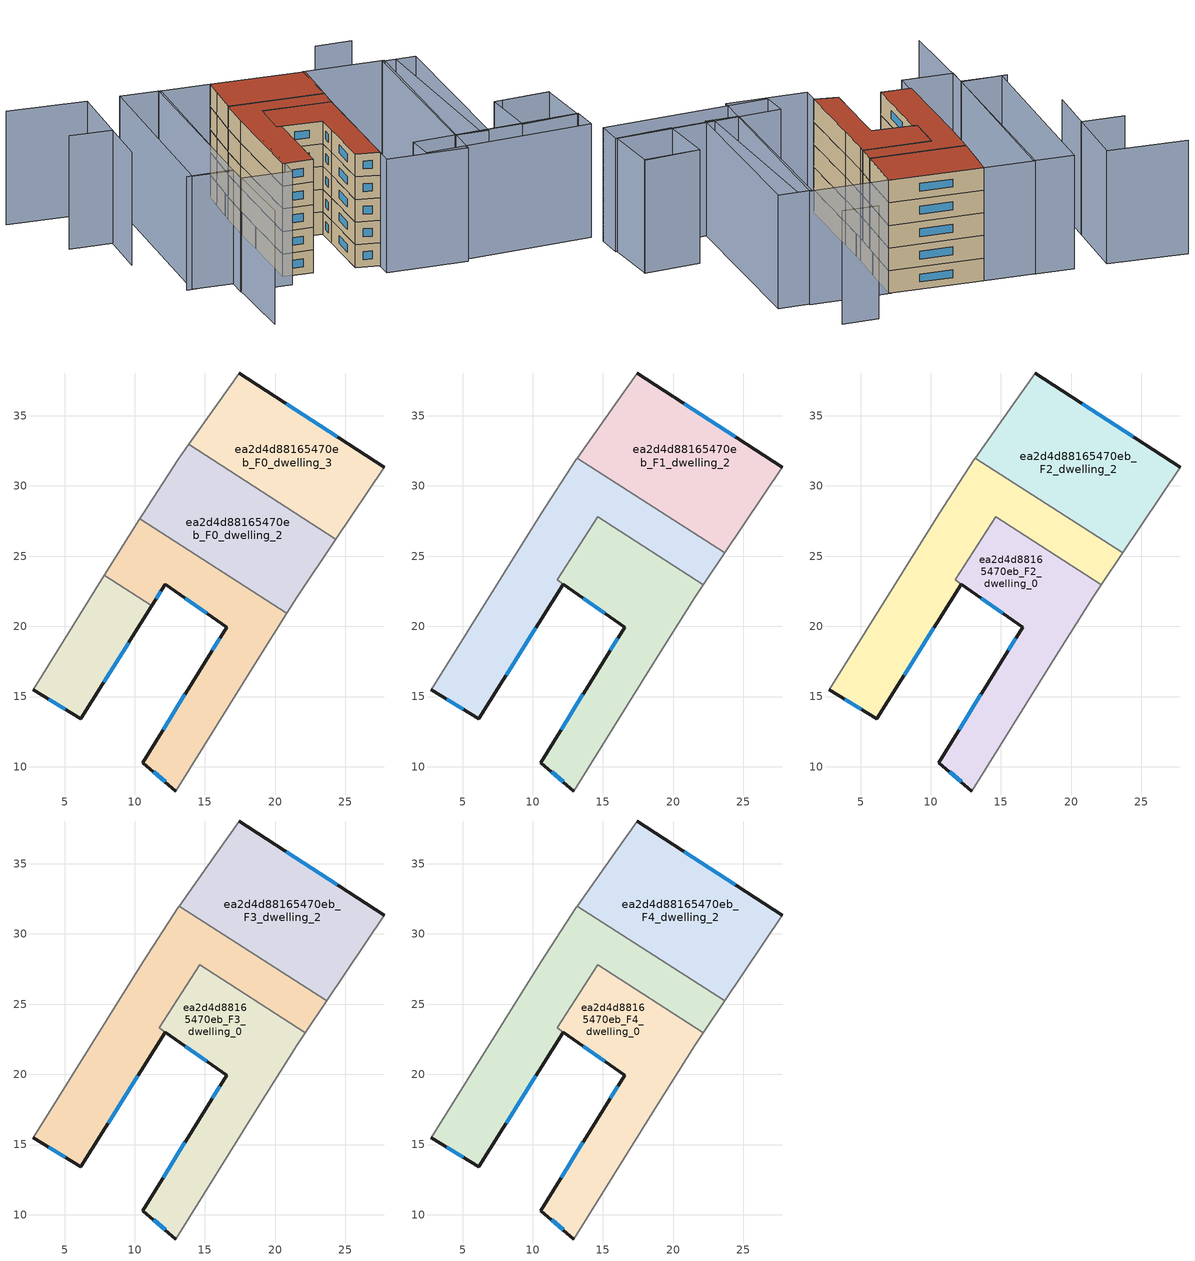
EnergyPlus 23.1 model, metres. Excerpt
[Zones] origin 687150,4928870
ea2d4d88165470eb_F0_dwelling_0
 floor ground (EU_floor_Construction): 11.21,21.46 6.14,13.41 2.78,15.48 7.84,23.63 z0
 wall outside (EU_wall_Construction): 2.78,15.48 6.14,13.41 11.21,21.46 z0:3
 wall adiabatic (EU_wall_Construction): 7.84,23.63 2.78,15.48 z0:3
 wall to ea2d4d88165470eb_F0_dwelling_1 (EU_wall_Construction): 11.21,21.46 7.84,23.63 z0:3
 window (EU_Window_Construction): 7.79,16.03 9.56,18.84 / 3.87,14.81 5.05,14.08 z0.98:2.02
ea2d4d88165470eb_F0_dwelling_1
 floor ground (EU_floor_Construction): 20.82,20.92 18.73,17.59 12.92,8.27 10.58,10.3 15.02,17.48 16.54,19.95 12.18,23.01 11.21,21.46 7.84,23.63 10.34,27.66 z0
 wall outside (EU_wall_Construction): 11.21,21.46 12.18,23.01 16.54,19.95 15.02,17.48 10.58,10.3 12.92,8.27 z0:3
 wall adiabatic (EU_wall_Construction): 10.34,27.66 7.84,23.63 / 12.92,8.27 18.73,17.59 20.82,20.92 z0:3
 wall to ea2d4d88165470eb_F0_dwelling_2 (EU_wall_Construction): 20.82,20.92 10.34,27.66 z0:3
 window (EU_Window_Construction): 11.34,9.64 12.16,8.93 / 13.58,15.14 12.03,12.63 / 16.05,19.15 15.52,18.28 / 13.6,22.01 15.13,20.94 / 11.53,21.96 11.87,22.5 z0.98:2.02
 roof outside (EU_roof_Construction): 16.54,19.95 11.74,23.33 13.31,25.76 11.74,23.32 z3
ea2d4d88165470eb_F0_dwelling_2
 floor ground (EU_floor_Construction): 24.33,26.22 21.56,22.11 20.82,20.92 10.34,27.66 10.56,28 13.11,31.9 13.86,32.96 z0
 wall adiabatic (EU_wall_Construction): 13.86,32.96 13.11,31.9 10.56,28 10.34,27.66 / 20.82,20.92 21.56,22.11 24.33,26.22 z0:3
 wall to ea2d4d88165470eb_F0_dwelling_3 (EU_wall_Construction): 24.33,26.22 13.86,32.96 z0:3
ea2d4d88165470eb_F0_dwelling_3
 floor ground (EU_floor_Construction): 27.77,31.34 24.33,26.22 13.86,32.96 15.89,35.84 17.44,38.05 z0
 wall outside (EU_wall_Construction): 27.77,31.34 17.44,38.05 z0:3
 wall adiabatic (EU_wall_Construction): 17.44,38.05 15.89,35.84 13.86,32.96 / 24.33,26.22 27.77,31.34 z0:3
 window (EU_Window_Construction): 24.41,33.52 20.8,35.87 z0.98:2.02
ea2d4d88165470eb_F1_dwelling_0
 floor to ea2d4d88165470eb_F0_dwelling_1 (EU_floor_Construction): 20.82,20.92 18.73,17.59 12.92,8.27 10.58,10.3 15.02,17.48 16.54,19.95 11.74,23.33 13.31,25.76 z3
 floor to ea2d4d88165470eb_F0_dwelling_2 (EU_floor_Construction): 22.14,22.96 21.56,22.11 20.82,20.92 13.31,25.76 14.62,27.8 z3
 wall outside (EU_wall_Construction): 12.19,23.01 16.54,19.95 15.02,17.48 10.58,10.3 12.92,8.27 z3:6
 wall adiabatic (EU_wall_Construction): 12.92,8.27 18.73,17.59 21.56,22.11 22.14,22.96 z3:6
 wall to ea2d4d88165470eb_F1_dwelling_1 (EU_wall_Construction): 22.14,22.96 14.62,27.8 11.74,23.33 12.19,23.01 z3:6
 window (EU_Window_Construction): 11.34,9.64 12.16,8.93 / 13.58,15.14 12.03,12.63 / 16.05,19.15 15.52,18.28 / 13.6,22.02 15.13,20.95 z3.98:5.02
ea2d4d88165470eb_F1_dwelling_1
 floor to ea2d4d88165470eb_F0_dwelling_0 (EU_floor_Construction): 11.21,21.46 6.14,13.41 2.77,15.48 7.84,23.63 z3
 floor to ea2d4d88165470eb_F0_dwelling_1 (EU_floor_Construction): 13.31,25.76 11.74,23.32 12.18,23.01 11.21,21.46 7.84,23.63 10.35,27.66 z3
 floor to ea2d4d88165470eb_F0_dwelling_2 (EU_floor_Construction): 23.67,25.24 22.14,22.96 14.62,27.8 13.31,25.76 10.35,27.66 10.55,28 13.11,31.9 13.18,31.99 z3
 wall outside (EU_wall_Construction): 2.78,15.48 6.14,13.41 12.18,23.01 z3:6
 wall adiabatic (EU_wall_Construction): 13.18,31.99 13.11,31.9 10.56,28 2.78,15.48 / 22.14,22.96 23.67,25.24 z3:6
 wall to ea2d4d88165470eb_F1_dwelling_2 (EU_wall_Construction): 23.67,25.24 13.18,31.99 z3:6
 window (EU_Window_Construction): 8.11,16.53 10.22,19.89 / 3.87,14.81 5.05,14.08 z3.98:5.02
ea2d4d88165470eb_F1_dwelling_2
 floor to ea2d4d88165470eb_F0_dwelling_2 (EU_floor_Construction): 24.33,26.22 23.67,25.24 13.18,31.99 13.86,32.96 z3
 floor to ea2d4d88165470eb_F0_dwelling_3 (EU_floor_Construction): 27.77,31.34 24.33,26.22 13.86,32.96 15.89,35.84 17.44,38.05 z3
 wall outside (EU_wall_Construction): 27.77,31.34 17.44,38.05 z3:6
 wall adiabatic (EU_wall_Construction): 17.44,38.05 15.89,35.84 13.18,31.99 / 23.67,25.24 27.77,31.34 z3:6
 window (EU_Window_Construction): 24.41,33.52 20.8,35.87 z3.98:5.02
ea2d4d88165470eb_F2_dwelling_0
 floor to ea2d4d88165470eb_F1_dwelling_0 (EU_floor_Construction): 22.14,22.96 21.56,22.11 18.73,17.59 12.92,8.27 10.58,10.3 15.02,17.48 16.54,19.95 11.74,23.33 14.62,27.8 z6
 wall outside (EU_wall_Construction): 12.19,23.01 16.54,19.95 15.02,17.48 10.58,10.3 12.92,8.27 z6:9
 wall adiabatic (EU_wall_Construction): 12.92,8.27 18.73,17.59 21.56,22.11 22.14,22.96 z6:9
 wall to ea2d4d88165470eb_F2_dwelling_1 (EU_wall_Construction): 22.14,22.96 14.62,27.8 11.74,23.33 12.19,23.01 z6:9
 window (EU_Window_Construction): 11.34,9.64 12.16,8.93 / 13.58,15.14 12.03,12.63 / 16.05,19.15 15.52,18.28 / 13.6,22.02 15.13,20.95 z6.98:8.02
ea2d4d88165470eb_F2_dwelling_1
 floor to ea2d4d88165470eb_F1_dwelling_1 (EU_floor_Construction): 23.67,25.24 22.14,22.96 14.62,27.8 11.74,23.32 12.18,23.01 6.14,13.41 2.77,15.48 10.55,28 13.11,31.9 13.18,31.99 z6
 wall outside (EU_wall_Construction): 2.78,15.48 6.14,13.41 12.18,23.01 z6:9
 wall adiabatic (EU_wall_Construction): 13.18,31.99 13.11,31.9 10.56,28 2.78,15.48 / 22.14,22.96 23.67,25.24 z6:9
 wall to ea2d4d88165470eb_F2_dwelling_2 (EU_wall_Construction): 23.67,25.24 13.18,31.99 z6:9
 window (EU_Window_Construction): 8.11,16.53 10.22,19.89 / 3.87,14.81 5.05,14.08 z6.98:8.02
ea2d4d88165470eb_F2_dwelling_2
 floor to ea2d4d88165470eb_F1_dwelling_2 (EU_floor_Construction): 27.77,31.34 23.67,25.24 13.18,31.99 15.89,35.84 17.44,38.05 z6
 wall outside (EU_wall_Construction): 27.77,31.34 17.44,38.05 z6:9
 wall adiabatic (EU_wall_Construction): 17.44,38.05 15.89,35.84 13.18,31.99 / 23.67,25.24 27.77,31.34 z6:9
 window (EU_Window_Construction): 24.41,33.52 20.8,35.87 z6.98:8.02
ea2d4d88165470eb_F3_dwelling_0
 floor to ea2d4d88165470eb_F2_dwelling_0 (EU_floor_Construction): 22.14,22.96 21.56,22.11 18.73,17.59 12.92,8.27 10.58,10.3 15.02,17.48 16.54,19.95 11.74,23.33 14.62,27.8 z9
 wall outside (EU_wall_Construction): 12.19,23.01 16.54,19.95 15.02,17.48 10.58,10.3 12.92,8.27 z9:12
 wall adiabatic (EU_wall_Construction): 12.92,8.27 18.73,17.59 21.56,22.11 22.14,22.96 z9:12
 wall to ea2d4d88165470eb_F3_dwelling_1 (EU_wall_Construction): 22.14,22.96 14.62,27.8 11.74,23.33 12.19,23.01 z9:12
 window (EU_Window_Construction): 11.34,9.64 12.16,8.93 / 13.58,15.14 12.03,12.63 / 16.05,19.15 15.52,18.28 / 13.6,22.02 15.13,20.95 z9.98:11.02
ea2d4d88165470eb_F3_dwelling_1
 floor to ea2d4d88165470eb_F2_dwelling_1 (EU_floor_Construction): 23.67,25.24 22.14,22.96 14.62,27.8 11.74,23.32 12.18,23.01 6.14,13.41 2.77,15.48 10.55,28 13.11,31.9 13.18,31.99 z9
 wall outside (EU_wall_Construction): 2.78,15.48 6.14,13.41 12.18,23.01 z9:12
 wall adiabatic (EU_wall_Construction): 13.18,31.99 13.11,31.9 10.56,28 2.78,15.48 / 22.14,22.96 23.67,25.24 z9:12
 wall to ea2d4d88165470eb_F3_dwelling_2 (EU_wall_Construction): 23.67,25.24 13.18,31.99 z9:12
 window (EU_Window_Construction): 8.11,16.53 10.22,19.89 / 3.87,14.81 5.05,14.08 z9.98:11.02
ea2d4d88165470eb_F3_dwelling_2
 floor to ea2d4d88165470eb_F2_dwelling_2 (EU_floor_Construction): 27.77,31.34 23.67,25.24 13.18,31.99 15.89,35.84 17.44,38.05 z9
 wall outside (EU_wall_Construction): 27.77,31.34 17.44,38.05 z9:12
 wall adiabatic (EU_wall_Construction): 17.44,38.05 15.89,35.84 13.18,31.99 / 23.67,25.24 27.77,31.34 z9:12
 window (EU_Window_Construction): 24.41,33.52 20.8,35.87 z9.98:11.02
ea2d4d88165470eb_F4_dwelling_0
 floor to ea2d4d88165470eb_F3_dwelling_0 (EU_floor_Construction): 22.14,22.96 21.56,22.11 18.73,17.59 12.92,8.27 10.58,10.3 15.02,17.48 16.54,19.95 11.74,23.33 14.62,27.8 z12
 wall outside (EU_wall_Construction): 12.19,23.01 16.54,19.95 15.02,17.48 10.58,10.3 12.92,8.27 z12:15
 wall adiabatic (EU_wall_Construction): 12.92,8.27 18.73,17.59 21.56,22.11 22.14,22.96 z12:15
 wall to ea2d4d88165470eb_F4_dwelling_1 (EU_wall_Construction): 22.14,22.96 14.62,27.8 11.74,23.33 12.19,23.01 z12:15
 window (EU_Window_Construction): 11.34,9.64 12.16,8.93 / 13.58,15.14 12.03,12.63 / 16.05,19.15 15.52,18.28 / 13.6,22.02 15.13,20.95 z12.98:14.02
 roof outside (EU_roof_Construction): 12.92,8.27 18.73,17.59 21.56,22.11 22.14,22.96 14.62,27.8 11.74,23.33 16.54,19.95 15.02,17.48 10.58,10.3 z15
ea2d4d88165470eb_F4_dwelling_1
 floor to ea2d4d88165470eb_F3_dwelling_1 (EU_floor_Construction): 23.67,25.24 22.14,22.96 14.62,27.8 11.74,23.32 12.18,23.01 6.14,13.41 2.77,15.48 10.55,28 13.11,31.9 13.18,31.99 z12
 wall outside (EU_wall_Construction): 2.78,15.48 6.14,13.41 12.18,23.01 z12:15
 wall adiabatic (EU_wall_Construction): 13.18,31.99 13.11,31.9 10.56,28 2.78,15.48 / 22.14,22.96 23.67,25.24 z12:15
 wall to ea2d4d88165470eb_F4_dwelling_2 (EU_wall_Construction): 23.67,25.24 13.18,31.99 z12:15
 window (EU_Window_Construction): 8.11,16.53 10.22,19.89 / 3.87,14.81 5.05,14.08 z12.98:14.02
 roof outside (EU_roof_Construction): 22.14,22.96 23.67,25.24 13.18,31.99 13.11,31.9 10.56,28 2.78,15.48 6.14,13.41 12.18,23.01 11.74,23.32 14.62,27.8 z15
ea2d4d88165470eb_F4_dwelling_2
 floor to ea2d4d88165470eb_F3_dwelling_2 (EU_floor_Construction): 27.77,31.34 23.67,25.24 13.18,31.99 15.89,35.84 17.44,38.05 z12
 wall outside (EU_wall_Construction): 27.77,31.34 17.44,38.05 z12:15
 wall adiabatic (EU_wall_Construction): 17.44,38.05 15.89,35.84 13.18,31.99 / 23.67,25.24 27.77,31.34 z12:15
 window (EU_Window_Construction): 24.41,33.52 20.8,35.87 z12.98:14.02
 roof outside (EU_roof_Construction): 23.67,25.24 27.77,31.34 17.44,38.05 15.89,35.84 13.18,31.99 z15
shading: 31.56,-0.22 25.81,2.86 / 25.81,2.86 37.61,24.9 / 40.91,3.75 35.26,6.57 / -4.75,52.51 3.96,46.69 / 3.96,46.69 -5.61,32.37 / 38.97,32.86 34.91,35.35 / -7.78,22.21 -2.56,19.1 / -2.56,19.1 -9.74,7.01 / -6.18,41.6 -1.52,38.49 / 35.93,-6.56 16.23,3.69 / 16.23,3.69 17.97,7.03 / 17.97,7.03 37.67,-3.22 / 37.67,-3.22 35.93,-6.56 / 40.95,3.83 37.48,-3.25 / 37.48,-3.25 30.79,0.03 / 30.79,0.03 34.26,7.11 / 34.26,7.11 40.95,3.83 / 22.87,4.35 36.12,25.92 / 36.12,25.92 39.89,23.6 / 39.89,23.6 26.64,2.04 / 26.64,2.04 22.87,4.35 / 11.66,6.29 27.47,31.53 / 27.47,31.53 36.47,25.89 / 36.47,25.89 20.66,0.65 / 20.66,0.65 11.66,6.29 / -4.1,16.68 11.83,41.69 / 11.83,41.69 17.47,38.1 / 17.47,38.1 1.54,13.09 / 1.54,13.09 -4.1,16.68 / 7.57,44.46 12.04,41.56 / 12.04,41.56 -2.71,18.87 / -2.71,18.87 -7.17,21.77 / -7.17,21.77 7.57,44.46 z0:15
[Building]
EU S2 Campaign: North Axis=0; Terrain=City; Solar Distribution=FullExterior
[Site:Location]
Bologna: Latitude=44.5; Longitude=11.25; Time Zone=1; Elevation=37
[SizingPeriod:WeatherFileDays]
AnnualSizingPeriod: Begin Month=1; Begin Day of Month=1; End Month=12; End Day of Month=31; Day of Week for Start Day=Monday; Use Weather File Daylight Saving Period=No; Use Weather File Rain and Snow Indicators=No
[MATERIAL]
EU_InternalMass_Material: Roughness=MediumRough; Thickness=0.1; Conductivity=1; Density=1800; Specific Heat=900; Thermal Absorptance=0.9; Solar Absorptance=0.7; Visible Absorptance=0.7
[MATERIAL:NOMASS] Roughness=MediumRough; Thermal Absorptance=0.9; Solar Absorptance=0.7; Visible Absorptance=0.7
Name | Thermal Resistance
EU_wall_NoMass | 0.905828
EU_roof_NoMass | 0.37593
EU_floor_NoMass | 0.67114
[WINDOWMATERIAL:SIMPLEGLAZINGSYSTEM]
EU_Window_SimpleGlazing: UFactor=4.52486; Solar Heat Gain Coefficient=0.85; Visible Transmittance=0.85
[CONSTRUCTION]
EU_wall_Construction: EU_wall_NoMass
EU_roof_Construction: EU_roof_NoMass
EU_floor_Construction: EU_floor_NoMass
EU_InternalMass_Construction: EU_InternalMass_Material
EU_Window_Construction: EU_Window_SimpleGlazing
[ZONE] Type=1; Multiplier=1; Ceiling Height=autocalculate; Floor Area=autocalculate; Part of Total Floor Area=Yes
Name | Volume
ea2d4d88165470eb_F0_dwelling_0 | 114.05
ea2d4d88165470eb_F1_dwelling_0 | 253.834
ea2d4d88165470eb_F2_dwelling_0; ea2d4d88165470eb_F3_dwelling_0; ea2d4d88165470eb_F4_dwelling_0 | 253.833
ea2d4d88165470eb_F0_dwelling_1 | 241.551
ea2d4d88165470eb_F1_dwelling_1 | 294.954
ea2d4d88165470eb_F2_dwelling_1; ea2d4d88165470eb_F3_dwelling_1; ea2d4d88165470eb_F4_dwelling_1 | 294.961
ea2d4d88165470eb_F0_dwelling_2 | 237.559
ea2d4d88165470eb_F1_dwelling_2 | 274.403
ea2d4d88165470eb_F2_dwelling_2; ea2d4d88165470eb_F3_dwelling_2; ea2d4d88165470eb_F4_dwelling_2 | 274.408
ea2d4d88165470eb_F0_dwelling_3 | 230.088
[INTERNALMASS] Construction=EU_InternalMass_Construction
Name | Zone or ZoneList | Surface Area
ea2d4d88165470eb_F0_dwelling_0_EU_InternalMass | ea2d4d88165470eb_F0_dwelling_0 | 38.0166
ea2d4d88165470eb_F0_dwelling_1_EU_InternalMass | ea2d4d88165470eb_F0_dwelling_1 | 80.5162
ea2d4d88165470eb_F0_dwelling_2_EU_InternalMass | ea2d4d88165470eb_F0_dwelling_2 | 79.1871
ea2d4d88165470eb_F0_dwelling_3_EU_InternalMass | ea2d4d88165470eb_F0_dwelling_3 | 76.6971
ea2d4d88165470eb_F1_dwelling_0_EU_InternalMass | ea2d4d88165470eb_F1_dwelling_0 | 84.6261
ea2d4d88165470eb_F1_dwelling_1_EU_InternalMass | ea2d4d88165470eb_F1_dwelling_1 | 98.3203
ea2d4d88165470eb_F1_dwelling_2_EU_InternalMass | ea2d4d88165470eb_F1_dwelling_2 | 91.4675
ea2d4d88165470eb_F2_dwelling_0_EU_InternalMass | ea2d4d88165470eb_F2_dwelling_0 | 84.6261
ea2d4d88165470eb_F2_dwelling_1_EU_InternalMass | ea2d4d88165470eb_F2_dwelling_1 | 98.3203
ea2d4d88165470eb_F2_dwelling_2_EU_InternalMass | ea2d4d88165470eb_F2_dwelling_2 | 91.4675
ea2d4d88165470eb_F3_dwelling_0_EU_InternalMass | ea2d4d88165470eb_F3_dwelling_0 | 84.6261
ea2d4d88165470eb_F3_dwelling_1_EU_InternalMass | ea2d4d88165470eb_F3_dwelling_1 | 98.3203
ea2d4d88165470eb_F3_dwelling_2_EU_InternalMass | ea2d4d88165470eb_F3_dwelling_2 | 91.4675
ea2d4d88165470eb_F4_dwelling_0_EU_InternalMass | ea2d4d88165470eb_F4_dwelling_0 | 84.6261
ea2d4d88165470eb_F4_dwelling_1_EU_InternalMass | ea2d4d88165470eb_F4_dwelling_1 | 98.3203
ea2d4d88165470eb_F4_dwelling_2_EU_InternalMass | ea2d4d88165470eb_F4_dwelling_2 | 91.4675
[OTHEREQUIPMENT] Fuel Type=Electricity; Design Level Calculation Method=Watts/Area; Power per Zone Floor Area=1; Fraction Latent=0; Fraction Radiant=0; Fraction Lost=0; Carbon Dioxide Generation Rate=0; EndUse Subcategory=EU_Step8_InternalGains
Name | Zone or ZoneList or Space or SpaceList | Schedule
EU_Step8_InternalGain_ea2d4d88165470eb_F0_dwelling_0_f000 | ea2d4d88165470eb_F0_dwelling_0 | EU_Step8_GainSchedule_ea2d4d88165470eb_F0_dwelling_0_f000
EU_Step8_InternalGain_ea2d4d88165470eb_F0_dwelling_1_f000 | ea2d4d88165470eb_F0_dwelling_1 | EU_Step8_GainSchedule_ea2d4d88165470eb_F0_dwelling_1_f000
EU_Step8_InternalGain_ea2d4d88165470eb_F0_dwelling_2_f000 | ea2d4d88165470eb_F0_dwelling_2 | EU_Step8_GainSchedule_ea2d4d88165470eb_F0_dwelling_2_f000
EU_Step8_InternalGain_ea2d4d88165470eb_F0_dwelling_3_f000 | ea2d4d88165470eb_F0_dwelling_3 | EU_Step8_GainSchedule_ea2d4d88165470eb_F0_dwelling_3_f000
EU_Step8_InternalGain_ea2d4d88165470eb_F1_dwelling_0_f000 | ea2d4d88165470eb_F1_dwelling_0 | EU_Step8_GainSchedule_ea2d4d88165470eb_F1_dwelling_0_f000
EU_Step8_InternalGain_ea2d4d88165470eb_F1_dwelling_1_f000 | ea2d4d88165470eb_F1_dwelling_1 | EU_Step8_GainSchedule_ea2d4d88165470eb_F1_dwelling_1_f000
EU_Step8_InternalGain_ea2d4d88165470eb_F1_dwelling_2_f000 | ea2d4d88165470eb_F1_dwelling_2 | EU_Step8_GainSchedule_ea2d4d88165470eb_F1_dwelling_2_f000
EU_Step8_InternalGain_ea2d4d88165470eb_F2_dwelling_0_f000 | ea2d4d88165470eb_F2_dwelling_0 | EU_Step8_GainSchedule_ea2d4d88165470eb_F2_dwelling_0_f000
EU_Step8_InternalGain_ea2d4d88165470eb_F2_dwelling_1_f000 | ea2d4d88165470eb_F2_dwelling_1 | EU_Step8_GainSchedule_ea2d4d88165470eb_F2_dwelling_1_f000
EU_Step8_InternalGain_ea2d4d88165470eb_F2_dwelling_2_f000 | ea2d4d88165470eb_F2_dwelling_2 | EU_Step8_GainSchedule_ea2d4d88165470eb_F2_dwelling_2_f000
EU_Step8_InternalGain_ea2d4d88165470eb_F3_dwelling_0_f000 | ea2d4d88165470eb_F3_dwelling_0 | EU_Step8_GainSchedule_ea2d4d88165470eb_F3_dwelling_0_f000
EU_Step8_InternalGain_ea2d4d88165470eb_F3_dwelling_1_f000 | ea2d4d88165470eb_F3_dwelling_1 | EU_Step8_GainSchedule_ea2d4d88165470eb_F3_dwelling_1_f000
EU_Step8_InternalGain_ea2d4d88165470eb_F3_dwelling_2_f000 | ea2d4d88165470eb_F3_dwelling_2 | EU_Step8_GainSchedule_ea2d4d88165470eb_F3_dwelling_2_f000
EU_Step8_InternalGain_ea2d4d88165470eb_F4_dwelling_0_f000 | ea2d4d88165470eb_F4_dwelling_0 | EU_Step8_GainSchedule_ea2d4d88165470eb_F4_dwelling_0_f000
EU_Step8_InternalGain_ea2d4d88165470eb_F4_dwelling_1_f000 | ea2d4d88165470eb_F4_dwelling_1 | EU_Step8_GainSchedule_ea2d4d88165470eb_F4_dwelling_1_f000
EU_Step8_InternalGain_ea2d4d88165470eb_F4_dwelling_2_f000 | ea2d4d88165470eb_F4_dwelling_2 | EU_Step8_GainSchedule_ea2d4d88165470eb_F4_dwelling_2_f000
[ZONEVENTILATION:DESIGNFLOWRATE] Schedule=EU_AlwaysOn; Design Flow Rate Calculation Method=AirChanges/Hour; Air Changes per Hour=0.73129; Ventilation Type=Natural; Fan Pressure Rise=0; Fan Total Efficiency=1; Constant Term Coefficient=1; Temperature Term Coefficient=0; Velocity Term Coefficient=0; Velocity Squared Term Coefficient=0; Minimum Indoor Temperature=-100; Maximum Indoor Temperature=100; Delta Temperature=-100; Minimum Outdoor Temperature=-100; Maximum Outdoor Temperature=100; Maximum Wind Speed=40
Name | Zone or ZoneList or Space or SpaceList
EU_ConstantAir_ea2d4d88165470eb_F0_dwelling_0 | ea2d4d88165470eb_F0_dwelling_0
EU_ConstantAir_ea2d4d88165470eb_F0_dwelling_1 | ea2d4d88165470eb_F0_dwelling_1
EU_ConstantAir_ea2d4d88165470eb_F0_dwelling_2 | ea2d4d88165470eb_F0_dwelling_2
EU_ConstantAir_ea2d4d88165470eb_F0_dwelling_3 | ea2d4d88165470eb_F0_dwelling_3
EU_ConstantAir_ea2d4d88165470eb_F1_dwelling_0 | ea2d4d88165470eb_F1_dwelling_0
EU_ConstantAir_ea2d4d88165470eb_F1_dwelling_1 | ea2d4d88165470eb_F1_dwelling_1
EU_ConstantAir_ea2d4d88165470eb_F1_dwelling_2 | ea2d4d88165470eb_F1_dwelling_2
EU_ConstantAir_ea2d4d88165470eb_F2_dwelling_0 | ea2d4d88165470eb_F2_dwelling_0
EU_ConstantAir_ea2d4d88165470eb_F2_dwelling_1 | ea2d4d88165470eb_F2_dwelling_1
EU_ConstantAir_ea2d4d88165470eb_F2_dwelling_2 | ea2d4d88165470eb_F2_dwelling_2
EU_ConstantAir_ea2d4d88165470eb_F3_dwelling_0 | ea2d4d88165470eb_F3_dwelling_0
EU_ConstantAir_ea2d4d88165470eb_F3_dwelling_1 | ea2d4d88165470eb_F3_dwelling_1
EU_ConstantAir_ea2d4d88165470eb_F3_dwelling_2 | ea2d4d88165470eb_F3_dwelling_2
EU_ConstantAir_ea2d4d88165470eb_F4_dwelling_0 | ea2d4d88165470eb_F4_dwelling_0
EU_ConstantAir_ea2d4d88165470eb_F4_dwelling_1 | ea2d4d88165470eb_F4_dwelling_1
EU_ConstantAir_ea2d4d88165470eb_F4_dwelling_2 | ea2d4d88165470eb_F4_dwelling_2
[HVACTEMPLATE:THERMOSTAT] Constant Heating Setpoint=20; Constant Cooling Setpoint=50
EU_HeatOnly_ea2d4d88165470eb_F0_dwelling_0; EU_HeatOnly_ea2d4d88165470eb_F0_dwelling_1; EU_HeatOnly_ea2d4d88165470eb_F0_dwelling_2; EU_HeatOnly_ea2d4d88165470eb_F0_dwelling_3; EU_HeatOnly_ea2d4d88165470eb_F1_dwelling_0; EU_HeatOnly_ea2d4d88165470eb_F1_dwelling_1; EU_HeatOnly_ea2d4d88165470eb_F1_dwelling_2; EU_HeatOnly_ea2d4d88165470eb_F2_dwelling_0; EU_HeatOnly_ea2d4d88165470eb_F2_dwelling_1; EU_HeatOnly_ea2d4d88165470eb_F2_dwelling_2; EU_HeatOnly_ea2d4d88165470eb_F3_dwelling_0; EU_HeatOnly_ea2d4d88165470eb_F3_dwelling_1; EU_HeatOnly_ea2d4d88165470eb_F3_dwelling_2; EU_HeatOnly_ea2d4d88165470eb_F4_dwelling_0; EU_HeatOnly_ea2d4d88165470eb_F4_dwelling_1; EU_HeatOnly_ea2d4d88165470eb_F4_dwelling_2
[HVACTEMPLATE:ZONE:IDEALLOADSAIRSYSTEM] System Availability Schedule=EU_AlwaysOn; Maximum Heating Supply Air Temperature=50; Minimum Cooling Supply Air Temperature=13; Maximum Heating Supply Air Humidity Ratio=0.0156; Minimum Cooling Supply Air Humidity Ratio=0.0077; Heating Limit=NoLimit; Cooling Limit=NoLimit; Heating Availability Schedule=EU_AlwaysOn; Cooling Availability Schedule=EU_CoolingOff; Dehumidification Control Type=ConstantSensibleHeatRatio; Cooling Sensible Heat Ratio=0.7; Dehumidification Setpoint=60; Humidification Control Type=None; Humidification Setpoint=30; Outdoor Air Method=None; Outdoor Air Flow Rate per Person=0.00944; Outdoor Air Flow Rate per Zone Floor Area=0; Outdoor Air Flow Rate per Zone=0; Demand Controlled Ventilation Type=None; Outdoor Air Economizer Type=NoEconomizer; Heat Recovery Type=None; Sensible Heat Recovery Effectiveness=0.7; Latent Heat Recovery Effectiveness=0.65
Name | Template Thermostat
ea2d4d88165470eb_F0_dwelling_0 | EU_HeatOnly_ea2d4d88165470eb_F0_dwelling_0
ea2d4d88165470eb_F0_dwelling_1 | EU_HeatOnly_ea2d4d88165470eb_F0_dwelling_1
ea2d4d88165470eb_F0_dwelling_2 | EU_HeatOnly_ea2d4d88165470eb_F0_dwelling_2
ea2d4d88165470eb_F0_dwelling_3 | EU_HeatOnly_ea2d4d88165470eb_F0_dwelling_3
ea2d4d88165470eb_F1_dwelling_0 | EU_HeatOnly_ea2d4d88165470eb_F1_dwelling_0
ea2d4d88165470eb_F1_dwelling_1 | EU_HeatOnly_ea2d4d88165470eb_F1_dwelling_1
ea2d4d88165470eb_F1_dwelling_2 | EU_HeatOnly_ea2d4d88165470eb_F1_dwelling_2
ea2d4d88165470eb_F2_dwelling_0 | EU_HeatOnly_ea2d4d88165470eb_F2_dwelling_0
ea2d4d88165470eb_F2_dwelling_1 | EU_HeatOnly_ea2d4d88165470eb_F2_dwelling_1
ea2d4d88165470eb_F2_dwelling_2 | EU_HeatOnly_ea2d4d88165470eb_F2_dwelling_2
ea2d4d88165470eb_F3_dwelling_0 | EU_HeatOnly_ea2d4d88165470eb_F3_dwelling_0
ea2d4d88165470eb_F3_dwelling_1 | EU_HeatOnly_ea2d4d88165470eb_F3_dwelling_1
ea2d4d88165470eb_F3_dwelling_2 | EU_HeatOnly_ea2d4d88165470eb_F3_dwelling_2
ea2d4d88165470eb_F4_dwelling_0 | EU_HeatOnly_ea2d4d88165470eb_F4_dwelling_0
ea2d4d88165470eb_F4_dwelling_1 | EU_HeatOnly_ea2d4d88165470eb_F4_dwelling_1
ea2d4d88165470eb_F4_dwelling_2 | EU_HeatOnly_ea2d4d88165470eb_F4_dwelling_2
[SIZING:ZONE] Zone Cooling Design Supply Air Temperature Input Method=SupplyAirTemperature; Zone Cooling Design Supply Air Temperature=13; Zone Heating Design Supply Air Temperature Input Method=SupplyAirTemperature; Zone Heating Design Supply Air Temperature=50; Zone Cooling Design Supply Air Humidity Ratio=0.008; Zone Heating Design Supply Air Humidity Ratio=0.008; Cooling Design Air Flow Method=DesignDay; Cooling Design Air Flow Rate=0; Cooling Minimum Air Flow per Zone Floor Area=0.000762; Cooling Minimum Air Flow=0; Cooling Minimum Air Flow Fraction=0.2; Heating Design Air Flow Method=DesignDay; Heating Design Air Flow Rate=0; Heating Maximum Air Flow per Zone Floor Area=0.002032; Heating Maximum Air Flow=0.141576; Heating Maximum Air Flow Fraction=0.3; Account for Dedicated Outdoor Air System=No; Dedicated Outdoor Air System Control Strategy=NeutralSupplyAir; Dedicated Outdoor Air Low Setpoint Temperature for Design=autosize; Dedicated Outdoor Air High Setpoint Temperature for Design=autosize; Zone Load Sizing Method=Sensible Load Only No Latent Load; Zone Latent Cooling Design Supply Air Humidity Ratio Input Method=HumidityRatioDifference; Zone Cooling Design Supply Air Humidity Ratio Difference=0.005; Zone Latent Heating Design Supply Air Humidity Ratio Input Method=HumidityRatioDifference; Zone Humidification Design Supply Air Humidity Ratio Difference=0.005
ea2d4d88165470eb_F0_dwelling_0; ea2d4d88165470eb_F0_dwelling_1; ea2d4d88165470eb_F0_dwelling_2; ea2d4d88165470eb_F0_dwelling_3; ea2d4d88165470eb_F1_dwelling_0; ea2d4d88165470eb_F1_dwelling_1; ea2d4d88165470eb_F1_dwelling_2; ea2d4d88165470eb_F2_dwelling_0; ea2d4d88165470eb_F2_dwelling_1; ea2d4d88165470eb_F2_dwelling_2; ea2d4d88165470eb_F3_dwelling_0; ea2d4d88165470eb_F3_dwelling_1; ea2d4d88165470eb_F3_dwelling_2; ea2d4d88165470eb_F4_dwelling_0; ea2d4d88165470eb_F4_dwelling_1; ea2d4d88165470eb_F4_dwelling_2
[SCHEDULE:CONSTANT]
Name | Hourly Value
EU_AlwaysOn | 1
EU_CoolingOff | 0
[SCHEDULE:FILE] Column Number=1; Rows to Skip at Top=0; Number of Hours of Data=8760; Column Separator=Comma; Interpolate to Timestep=No; Minutes per Item=60; Adjust Schedule for Daylight Savings=Yes
Name | File
EU_Step8_GainSchedule_ea2d4d88165470eb_F0_dwelling_0_f000 | ../../schedules/ea2d4d88165470eb/ea2d4d88165470eb_F0_dwelling_0_f000_gain.csv
EU_Step8_GainSchedule_ea2d4d88165470eb_F0_dwelling_1_f000 | ../../schedules/ea2d4d88165470eb/ea2d4d88165470eb_F0_dwelling_1_f000_gain.csv
EU_Step8_GainSchedule_ea2d4d88165470eb_F0_dwelling_2_f000 | ../../schedules/ea2d4d88165470eb/ea2d4d88165470eb_F0_dwelling_2_f000_gain.csv
EU_Step8_GainSchedule_ea2d4d88165470eb_F0_dwelling_3_f000 | ../../schedules/ea2d4d88165470eb/ea2d4d88165470eb_F0_dwelling_3_f000_gain.csv
EU_Step8_GainSchedule_ea2d4d88165470eb_F1_dwelling_0_f000 | ../../schedules/ea2d4d88165470eb/ea2d4d88165470eb_F1_dwelling_0_f000_gain.csv
EU_Step8_GainSchedule_ea2d4d88165470eb_F1_dwelling_1_f000 | ../../schedules/ea2d4d88165470eb/ea2d4d88165470eb_F1_dwelling_1_f000_gain.csv
EU_Step8_GainSchedule_ea2d4d88165470eb_F1_dwelling_2_f000 | ../../schedules/ea2d4d88165470eb/ea2d4d88165470eb_F1_dwelling_2_f000_gain.csv
EU_Step8_GainSchedule_ea2d4d88165470eb_F2_dwelling_0_f000 | ../../schedules/ea2d4d88165470eb/ea2d4d88165470eb_F2_dwelling_0_f000_gain.csv
EU_Step8_GainSchedule_ea2d4d88165470eb_F2_dwelling_1_f000 | ../../schedules/ea2d4d88165470eb/ea2d4d88165470eb_F2_dwelling_1_f000_gain.csv
EU_Step8_GainSchedule_ea2d4d88165470eb_F2_dwelling_2_f000 | ../../schedules/ea2d4d88165470eb/ea2d4d88165470eb_F2_dwelling_2_f000_gain.csv
EU_Step8_GainSchedule_ea2d4d88165470eb_F3_dwelling_0_f000 | ../../schedules/ea2d4d88165470eb/ea2d4d88165470eb_F3_dwelling_0_f000_gain.csv
EU_Step8_GainSchedule_ea2d4d88165470eb_F3_dwelling_1_f000 | ../../schedules/ea2d4d88165470eb/ea2d4d88165470eb_F3_dwelling_1_f000_gain.csv
EU_Step8_GainSchedule_ea2d4d88165470eb_F3_dwelling_2_f000 | ../../schedules/ea2d4d88165470eb/ea2d4d88165470eb_F3_dwelling_2_f000_gain.csv
EU_Step8_GainSchedule_ea2d4d88165470eb_F4_dwelling_0_f000 | ../../schedules/ea2d4d88165470eb/ea2d4d88165470eb_F4_dwelling_0_f000_gain.csv
EU_Step8_GainSchedule_ea2d4d88165470eb_F4_dwelling_1_f000 | ../../schedules/ea2d4d88165470eb/ea2d4d88165470eb_F4_dwelling_1_f000_gain.csv
EU_Step8_GainSchedule_ea2d4d88165470eb_F4_dwelling_2_f000 | ../../schedules/ea2d4d88165470eb/ea2d4d88165470eb_F4_dwelling_2_f000_gain.csv
